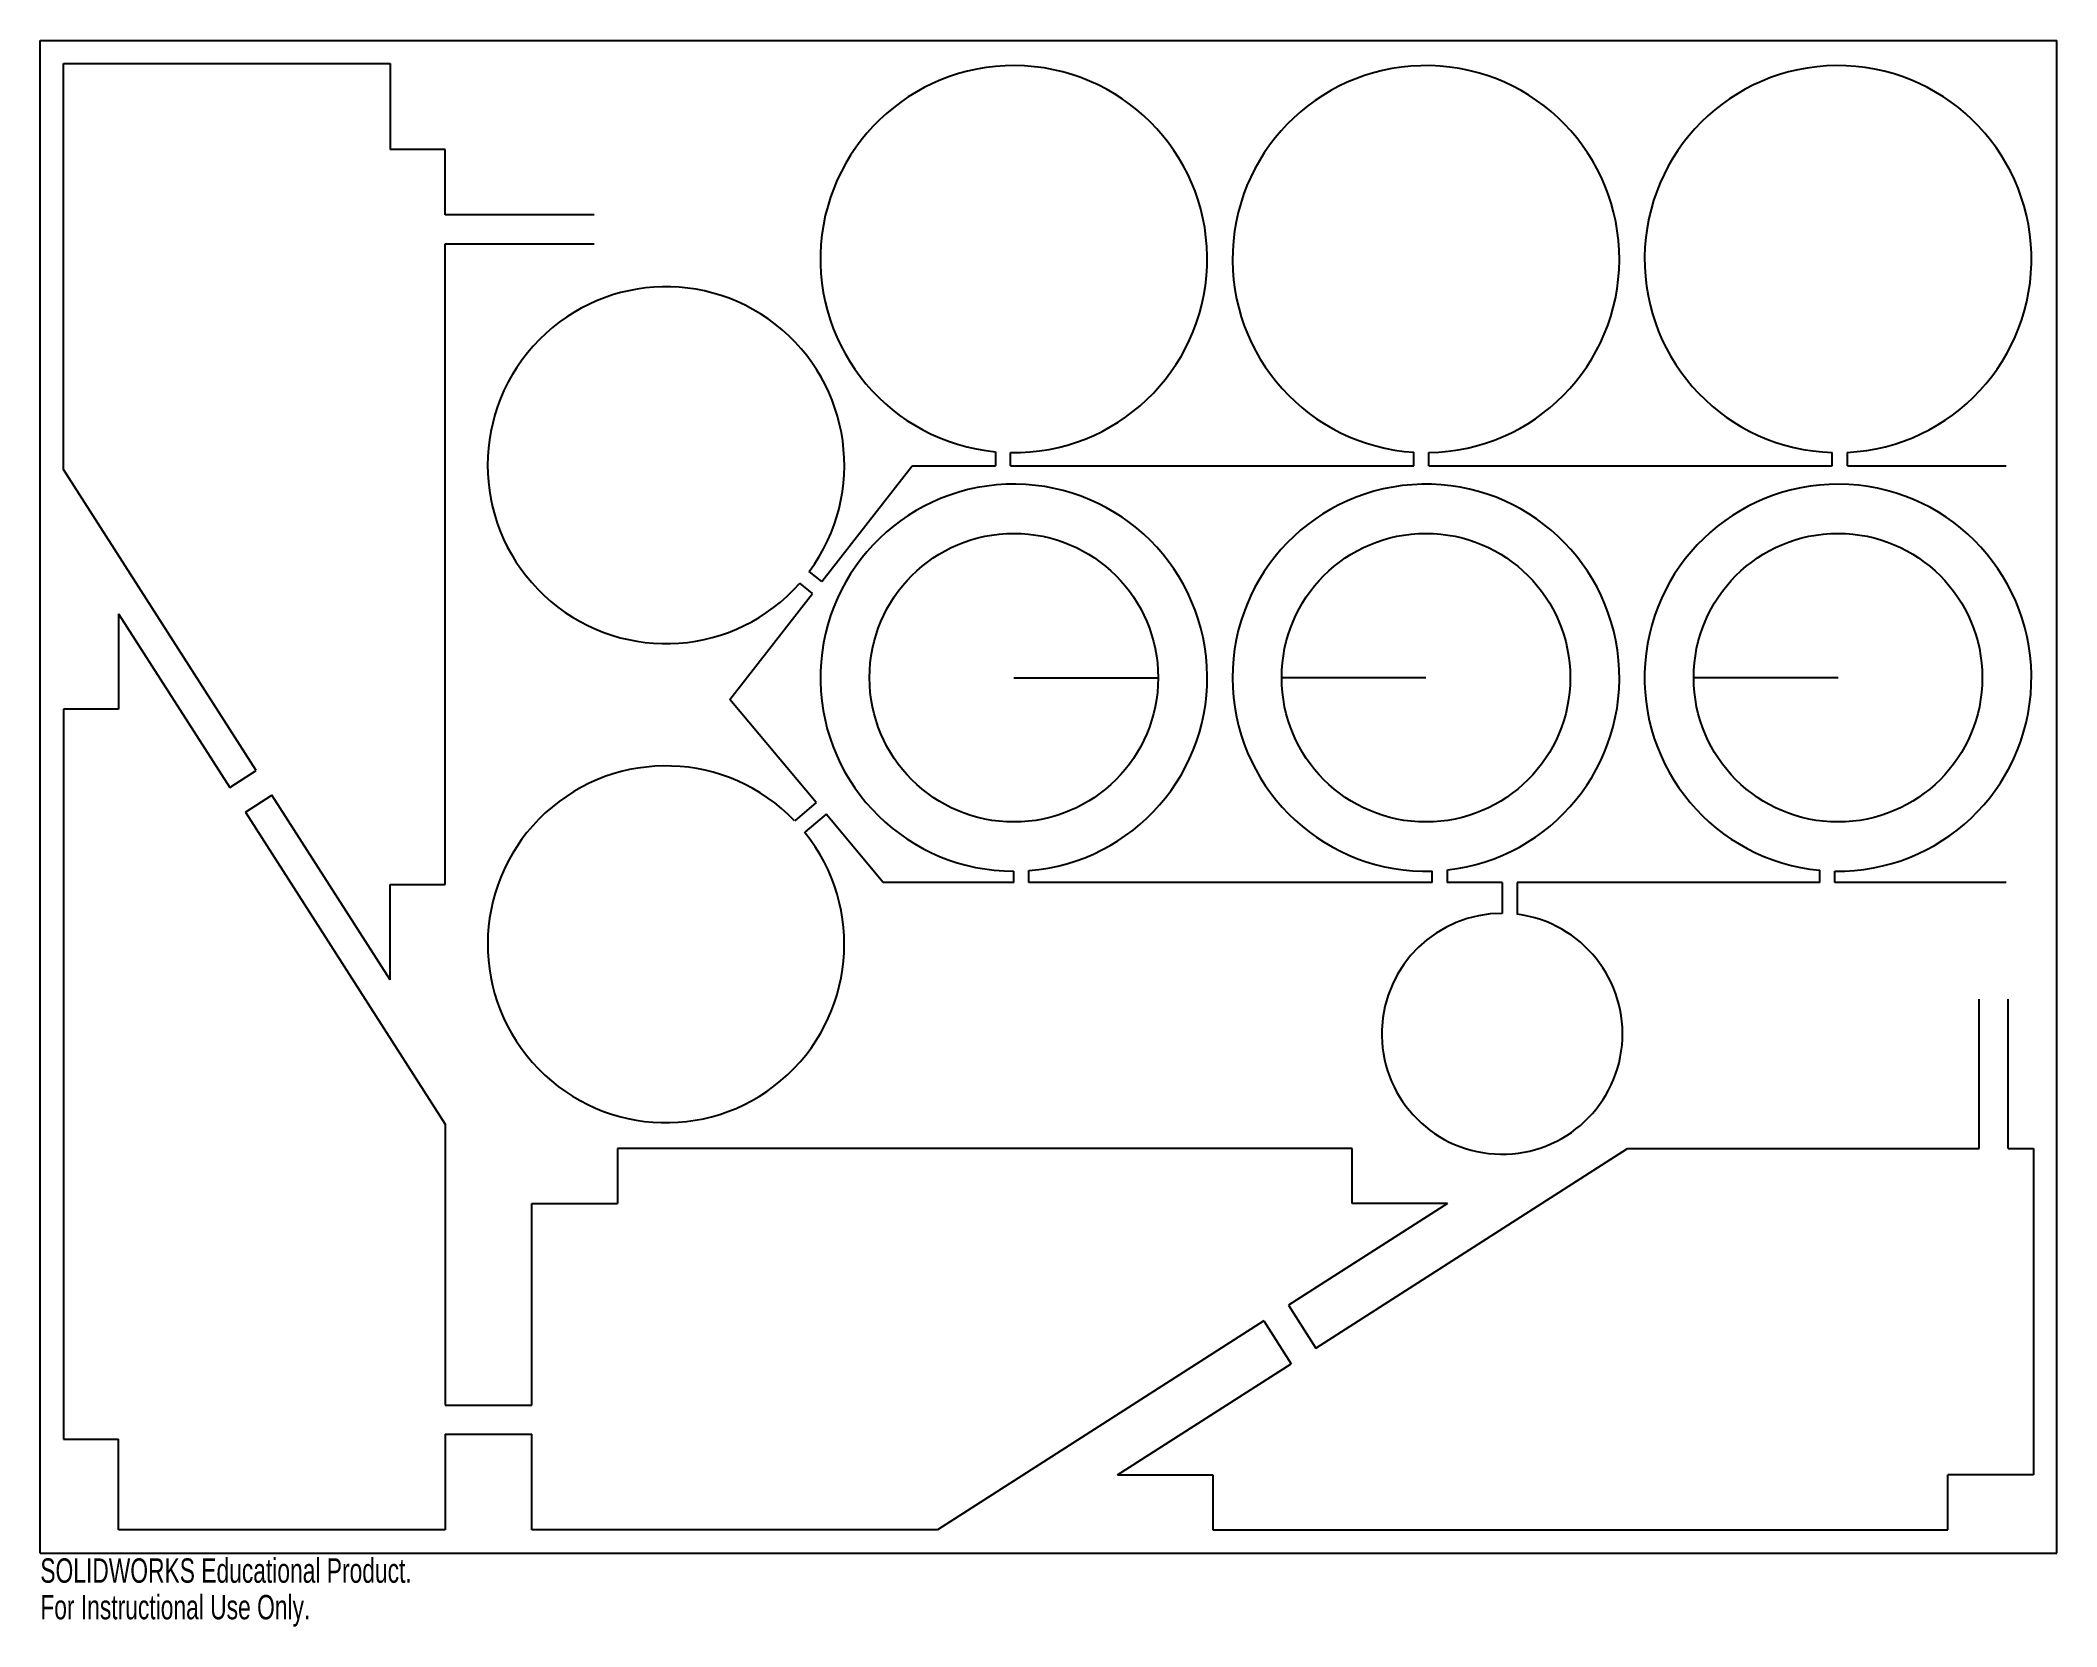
# Model space of a CAD drawing. Header units: millimetres. Extents: x 0 to 400, y -15 to 300.
import ezdxf

# ---------------------------------------------------------------- set-up
doc = ezdxf.new("R2010")
doc.units = ezdxf.units.MM
doc.styles.add('SLDTEXTSTYLE0', font='TXT', dxfattribs={"width": 0.7})

msp = doc.modelspace()

# ---------------------------------------------------------------- linework, layer by layer
at = {"color": 7, "linetype": 'Continuous'}
for p, q in [((0, 0), (0, 300)), ((0, 300), (400, 300)), ((400, 0), (400, 300)), ((4.62, 295.38), (69.38, 295.38)), ((4.62, 214.89), (4.62, 295.38)), ((69.38, 295.38), (69.38, 278.38)), ((80.28, 278.38), (69.38, 278.38)), ((80.28, 265.38), (80.28, 278.38)), ((109.9, 265.38), (80.28, 265.38)), ((80.28, 132.62), (80.28, 259.62)), ((80.28, 259.62), (109.9, 259.62)), ((189.47, 218.42), (189.47, 215.62)), ((192.47, 215.62), (192.47, 218.26)), ((272.48, 215.62), (272.48, 218.33)), ((275.48, 215.62), (275.48, 218.25)), ((355.48, 215.62), (355.48, 218.27)), ((358.48, 215.62), (358.48, 218.29)), ((42.83, 155.19), (4.62, 214.89)), ((155.06, 192.69), (172.97, 215.62)), ((172.97, 215.62), (189.47, 215.62)), ((192.47, 215.62), (272.48, 215.62)), ((275.48, 215.62), (355.48, 215.62)), ((358.48, 215.62), (390, 215.62)), ((153.21, 190.33), (150.64, 192.34)), ((155.06, 192.69), (152.53, 194.67)), ((136.78, 169.29), (153.21, 190.33)), ((15.53, 186.28), (37.58, 151.83)), ((15.53, 186.28), (15.53, 167.38)), ((193.12, 173.62), (221.75, 173.62)), ((274.88, 173.62), (246.25, 173.62)), ((356.62, 173.62), (328, 173.62)), ((153.94, 148.84), (136.78, 169.29)), ((15.53, 167.38), (4.62, 167.38)), ((4.62, 167.38), (4.62, 22.62)), ((37.58, 151.83), (42.83, 155.19)), ((40.68, 146.98), (45.93, 150.35)), ((69.38, 113.72), (45.93, 150.35)), ((153.94, 148.84), (149.65, 145.24)), ((40.68, 146.98), (80.28, 85.11)), ((155.87, 146.54), (151.64, 142.99)), ((167.22, 133), (155.87, 146.54)), ((69.38, 113.72), (69.38, 132.62)), ((69.38, 132.62), (80.28, 132.62)), ((193.12, 133), (167.22, 133)), ((193.12, 133), (193.12, 135.25)), ((196.12, 133), (196.12, 135.37)), ((276.12, 133), (196.12, 133)), ((276.12, 133), (276.12, 135.27)), ((279.12, 135.49), (279.12, 133)), ((290, 133), (279.12, 133)), ((290, 133), (290, 126.88)), ((353, 133), (293, 133)), ((293, 133), (293, 126.69)), ((353, 133), (353, 135.42)), ((356, 133), (356, 135.26)), ((390, 133), (356, 133)), ((384.62, 80.28), (384.62, 109.9)), ((390.38, 80.28), (390.38, 109.9)), ((80.28, 85.11), (80.28, 29.38)), ((260.27, 80.28), (114.53, 80.28)), ((114.53, 80.28), (114.53, 69.38)), ((253.02, 40.68), (314.89, 80.28)), ((260.27, 69.38), (260.27, 80.28)), ((314.89, 80.28), (384.62, 80.28)), ((390.38, 80.28), (395.38, 80.28)), ((395.38, 80.28), (395.38, 15.53)), ((97.53, 69.38), (114.53, 69.38)), ((97.53, 29.38), (97.53, 69.38)), ((279.18, 69.38), (247.59, 49.16)), ((279.18, 69.38), (260.27, 69.38)), ((247.59, 49.16), (253.02, 40.68)), ((242.75, 46.06), (178.01, 4.62)), ((242.75, 46.06), (248.17, 37.58)), ((213.72, 15.53), (248.17, 37.58)), ((80.28, 29.38), (97.53, 29.38)), ((4.62, 22.62), (15.53, 22.62)), ((15.53, 4.62), (15.53, 22.62)), ((80.28, 23.62), (80.28, 4.62)), ((80.28, 23.62), (97.53, 23.62)), ((97.53, 4.62), (97.53, 23.62)), ((213.72, 15.53), (232.62, 15.53)), ((232.62, 15.53), (232.62, 4.62)), ((378.38, 4.62), (378.38, 15.53)), ((395.38, 15.53), (378.38, 15.53)), ((80.28, 4.62), (15.53, 4.62)), ((178.01, 4.62), (97.53, 4.62)), ((232.62, 4.62), (378.38, 4.62)), ((0, 0), (400, 0))]:
    msp.add_line(p, q, dxfattribs=at)
for centre in [(193.12, 173.62), (274.88, 173.62), (356.62, 173.62)]:
    msp.add_circle(centre, 28.62, dxfattribs=at)
for centre, radius, start, end in [((193.12, 256.62), 38.37, 269.0295, 264.5421), ((274.88, 256.62), 38.37, 270.8959, 266.4143), ((356.62, 256.62), 38.37, 272.7632, 268.2827), ((124.12, 215.75), 35.38, 323.4194, 318.5582), ((193.12, 173.62), 38.37, 274.4837, 270), ((274.88, 173.62), 38.37, 276.3585, 271.8666), ((356.62, 173.62), 38.37, 269.0668, 264.5796), ((124.12, 120.75), 35.37, 43.8118, 38.9499), ((290, 103), 23.88, 90, 82.7814)]:
    msp.add_arc(centre, radius, start, end, dxfattribs=at)

# ---------------------------------------------------------------- texts
at = {"color": 7, "linetype": 'Continuous', "char_height": 4.8336, "attachment_point": 1, "style": 'SLDTEXTSTYLE0'}
for s, insert in [('SOLIDWORKS Educational Product.', (0, -1.02)), ('For Instructional Use Only.', (0, -8.27))]:
    msp.add_mtext(s, dxfattribs=dict(at, insert=insert))

doc.saveas('drawing.dxf')
